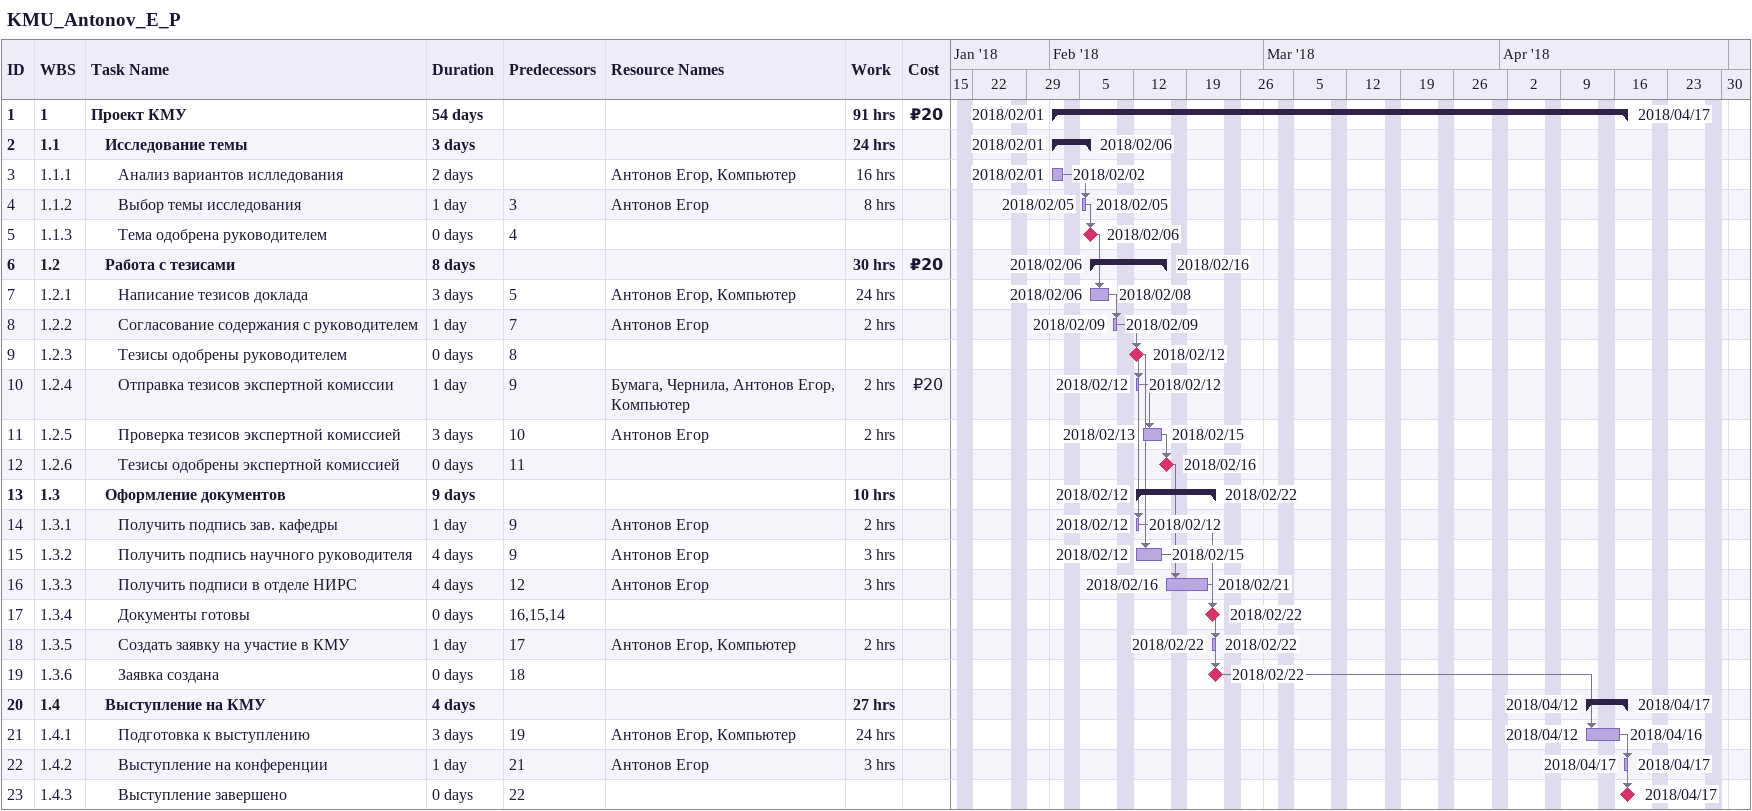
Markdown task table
KMU_Antonov_E_P

| ID | WBS | Task | Duration | Start | Finish | Predecessors | Resources | Work (h) | Cost (₽) |
|---|---|---|---|---|---|---|---|---|---|
| 1 | 1 | **Проект КМУ** | 54d | 2018-02-01 | 2018-04-17 |  |  | 91 | 20 |
| 2 | 1.1 | **Исследование темы** | 3d | 2018-02-01 | 2018-02-06 |  |  | 24 |  |
| 3 | 1.1.1 | Анализ вариантов ислледования | 2d | 2018-02-01 | 2018-02-02 |  | Антонов Егор, Компьютер | 16 |  |
| 4 | 1.1.2 | Выбор темы исследования | 1d | 2018-02-05 | 2018-02-05 | 3 | Антонов Егор | 8 |  |
| 5 | 1.1.3 | Тема одобрена руководителем | 0d | 2018-02-06 | 2018-02-06 | 4 |  |  |  |
| 6 | 1.2 | **Работа с тезисами** | 8d | 2018-02-06 | 2018-02-16 |  |  | 30 | 20 |
| 7 | 1.2.1 | Написание тезисов доклада | 3d | 2018-02-06 | 2018-02-08 | 5 | Антонов Егор, Компьютер | 24 |  |
| 8 | 1.2.2 | Согласование содержания с руководителем | 1d | 2018-02-09 | 2018-02-09 | 7 | Антонов Егор | 2 |  |
| 9 | 1.2.3 | Тезисы одобрены руководителем | 0d | 2018-02-12 | 2018-02-12 | 8 |  |  |  |
| 10 | 1.2.4 | Отправка тезисов экспертной комиссии | 1d | 2018-02-12 | 2018-02-12 | 9 | Бумага, Чернила, Антонов Егор, Компьютер | 2 | 20 |
| 11 | 1.2.5 | Проверка тезисов экспертной комиссией | 3d | 2018-02-13 | 2018-02-15 | 10 | Антонов Егор | 2 |  |
| 12 | 1.2.6 | Тезисы одобрены экспертной комиссией | 0d | 2018-02-16 | 2018-02-16 | 11 |  |  |  |
| 13 | 1.3 | **Оформление документов** | 9d | 2018-02-12 | 2018-02-22 |  |  | 10 |  |
| 14 | 1.3.1 | Получить подпись зав. кафедры | 1d | 2018-02-12 | 2018-02-12 | 9 | Антонов Егор | 2 |  |
| 15 | 1.3.2 | Получить подпись научного руководителя | 4d | 2018-02-12 | 2018-02-15 | 9 | Антонов Егор | 3 |  |
| 16 | 1.3.3 | Получить подписи в отделе НИРС | 4d | 2018-02-16 | 2018-02-21 | 12 | Антонов Егор | 3 |  |
| 17 | 1.3.4 | Документы готовы | 0d | 2018-02-22 | 2018-02-22 | 16, 15, 14 |  |  |  |
| 18 | 1.3.5 | Создать заявку на участие в КМУ | 1d | 2018-02-22 | 2018-02-22 | 17 | Антонов Егор, Компьютер | 2 |  |
| 19 | 1.3.6 | Заявка создана | 0d | 2018-02-22 | 2018-02-22 | 18 |  |  |  |
| 20 | 1.4 | **Выступление на КМУ** | 4d | 2018-04-12 | 2018-04-17 |  |  | 27 |  |
| 21 | 1.4.1 | Подготовка к выступлению | 3d | 2018-04-12 | 2018-04-16 | 19 | Антонов Егор, Компьютер | 24 |  |
| 22 | 1.4.2 | Выступление на конференции | 1d | 2018-04-17 | 2018-04-17 | 21 | Антонов Егор | 3 |  |
| 23 | 1.4.3 | Выступление завершено | 0d | 2018-04-17 | 2018-04-17 | 22 |  |  |  |
